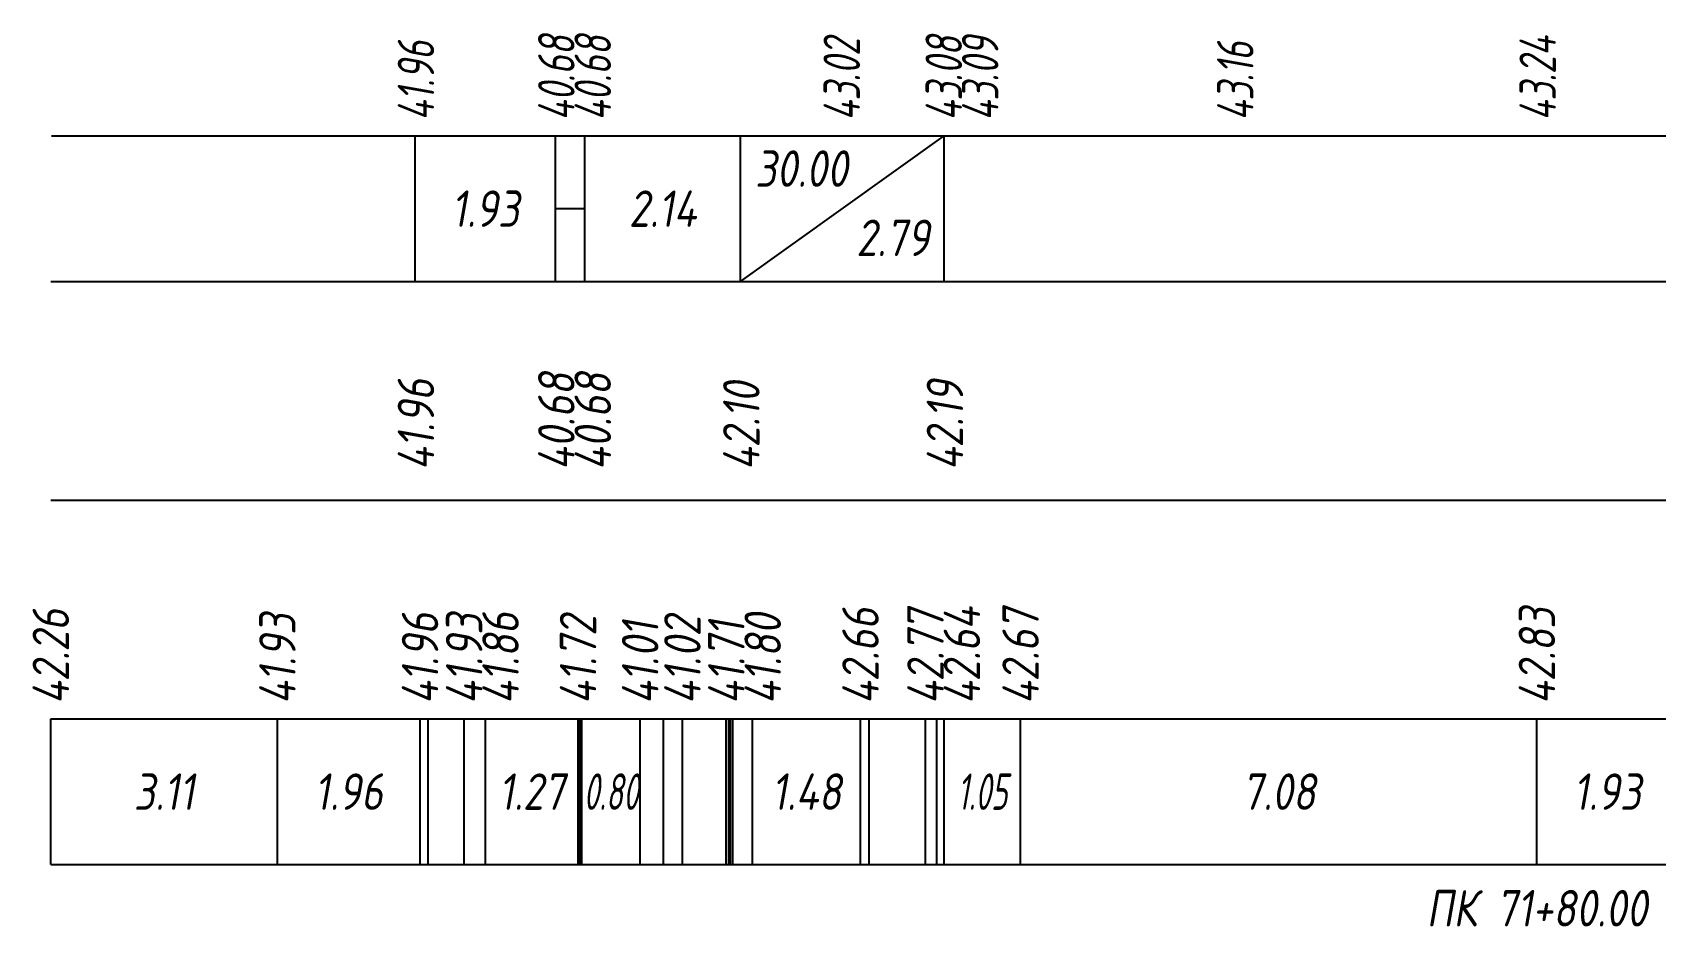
# Model space of a CAD drawing. Extents: x -717 to 1451, y -133302 to 233.
# Drawn here: x -323.7 to -212.3, y -113277.3 to -113216 of the extents above; entities that cross this region are included whole.
import ezdxf
from ezdxf.enums import TextEntityAlignment as Align

# ---------------------------------------------------------------- set-up
doc = ezdxf.new("R2010")
doc.units = 0
for name, color, linetype in [('Код_510', 7, 'Continuous'), ('Код_514', 1, 'Continuous'), ('Код_516', 1, 'Continuous'), ('Подписи поперечников', 7, 'Continuous'), ('Таблица', 7, 'Continuous')]:
    doc.layers.add(name, color=color, linetype=linetype)
doc.styles.add('М', font='romand.shx', dxfattribs={"width": 0.8, "oblique": 10, "height": 2.5})

msp = doc.modelspace()

# ---------------------------------------------------------------- linework, layer by layer
at = {"layer": 'Код_510'}
for p, q in [((-322.446, -113273.062), (-322.446, -113263.062)), ((-306.899, -113273.062), (-306.899, -113263.062)), ((-297.112, -113273.062), (-297.112, -113263.062)), ((-296.545, -113273.062), (-296.545, -113263.062)), ((-294.086, -113273.062), (-294.086, -113263.062)), ((-292.621, -113273.062), (-292.621, -113263.062)), ((-286.27, -113273.062), (-286.27, -113263.062)), ((-286.15, -113273.062), (-286.15, -113263.062)), ((-286, -113273.062), (-286, -113263.062)), ((-282.01, -113273.062), (-282.01, -113263.062)), ((-280.397, -113273.062), (-280.397, -113263.062)), ((-279.109, -113273.062), (-279.109, -113263.062)), ((-276.096, -113273.062), (-276.096, -113263.062)), ((-275.913, -113273.062), (-275.913, -113263.062)), ((-275.809, -113273.062), (-275.809, -113263.062)), ((-275.638, -113273.062), (-275.638, -113263.062)), ((-274.298, -113273.062), (-274.298, -113263.062)), ((-266.891, -113273.062), (-266.891, -113263.062)), ((-266.295, -113273.062), (-266.295, -113263.062)), ((-262.431, -113273.062), (-262.431, -113263.062)), ((-261.652, -113273.062), (-261.652, -113263.062)), ((-261.152, -113273.062), (-261.152, -113263.062)), ((-255.904, -113273.062), (-255.904, -113263.062)), ((-220.479, -113273.062), (-220.479, -113263.062))]:
    msp.add_line(p, q, dxfattribs=at)
at = {"layer": 'Код_516'}
for p, q in [((-297.446, -113233.062), (-297.446, -113223.062)), ((-287.812, -113233.062), (-287.812, -113223.062)), ((-285.812, -113233.062), (-285.812, -113223.062)), ((-275.12, -113233.062), (-275.12, -113223.062)), ((-275.12, -113233.062), (-261.152, -113223.062)), ((-261.152, -113233.062), (-261.152, -113223.062)), ((-287.812, -113228.062), (-285.812, -113228.062))]:
    msp.add_line(p, q, dxfattribs=at)
at = {"layer": 'Таблица'}
for p, q in [((-322.392, -113223.062), (-105.748, -113223.062)), ((-322.446, -113233.062), (-105.803, -113233.062)), ((-322.446, -113248.062), (-105.803, -113248.062)), ((-322.446, -113263.062), (-105.803, -113263.062)), ((-322.446, -113273.062), (-105.803, -113273.062))]:
    msp.add_line(p, q, dxfattribs=at)

# ---------------------------------------------------------------- texts
at = {"layer": 'Код_510', "style": 'М', "oblique": 10, "width": 0.8}
for s, p in [('42.26', (-322.446, -113262.062)), ('41.93', (-306.899, -113262.062)), ('41.93', (-294.086, -113262.062)), ('42.66', (-266.891, -113262.062)), ('42.77', (-262.431, -113262.062)), ('42.64', (-259.931, -113262.062)), ('42.67', (-255.904, -113262.062)), ('42.83', (-220.479, -113262.062)), ('41.96', (-297.112, -113262.062)), ('41.86', (-291.586, -113262.062)), ('41.72', (-286.27, -113262.062)), ('41.01', (-282.01, -113262.062)), ('41.02', (-279.109, -113262.062)), ('41.71', (-276.096, -113262.062)), ('41.80', (-273.596, -113262.062))]:
    msp.add_text(s, height=2.5, rotation=90, dxfattribs=at).set_placement(p, align=Align.MIDDLE_LEFT)
at = {"layer": 'Код_510', "style": 'М', "oblique": 10}
for s, width, p in [('3.11', 0.8, (-314.672, -113268.062)), ('1.96', 0.8, (-302.005, -113268.062)), ('1.27', 0.8, (-289.446, -113268.062)), ('0.80', 0.6, (-284.005, -113268.062)), ('1.48', 0.8, (-270.595, -113268.062)), ('1.05', 0.6, (-258.528, -113268.062)), ('7.08', 0.8, (-238.191, -113268.062)), ('1.93', 0.8, (-215.654, -113268.062))]:
    msp.add_text(s, height=2.5, dxfattribs=dict(at, width=width)).set_placement(p, align=Align.MIDDLE_CENTER)
at = {"layer": 'Код_514', "style": 'М', "oblique": 10, "width": 0.7}
for s, p in [('41.96', (-297.392, -113222.023)), ('40.68', (-287.758, -113222.023)), ('40.68', (-285.258, -113222.023)), ('43.02', (-268.175, -113222.023)), ('43.08', (-261.175, -113222.023)), ('43.09', (-258.675, -113222.023)), ('43.16', (-241.175, -113222.023)), ('43.24', (-220.425, -113222.023))]:
    msp.add_text(s, height=2.5, rotation=90, dxfattribs=at).set_placement(p, align=Align.MIDDLE_LEFT)
at = {"layer": 'Код_516', "style": 'М', "oblique": 10, "width": 0.8}
msp.add_text('30.00', height=2.5, dxfattribs=at).set_placement((-274.12, -113224.062), align=Align.TOP_LEFT)
for s, p in [('1.93', (-292.629, -113228.062)), ('2.14', (-280.466, -113228.062))]:
    msp.add_text(s, height=2.5, dxfattribs=at).set_placement(p, align=Align.MIDDLE_CENTER)
msp.add_text('2.79', height=2.5, dxfattribs=at).set_placement((-262.152, -113232.062), align=Align.BOTTOM_RIGHT)
for s, p in [('41.96', (-297.392, -113246.012)), ('40.68', (-287.758, -113246.012)), ('40.68', (-285.258, -113246.012)), ('42.10', (-275.066, -113246.012)), ('42.19', (-261.097, -113246.012))]:
    msp.add_text(s, height=2.5, rotation=90, dxfattribs=at).set_placement(p, align=Align.MIDDLE_LEFT)
at = {"layer": 'Подписи поперечников', "style": 'М', "oblique": 10, "width": 0.8}
msp.add_text('ПК 71+80.00', height=2.5, dxfattribs=at).set_placement((-220.479, -113278.062), align=Align.BOTTOM_CENTER)

doc.saveas('drawing.dxf')
